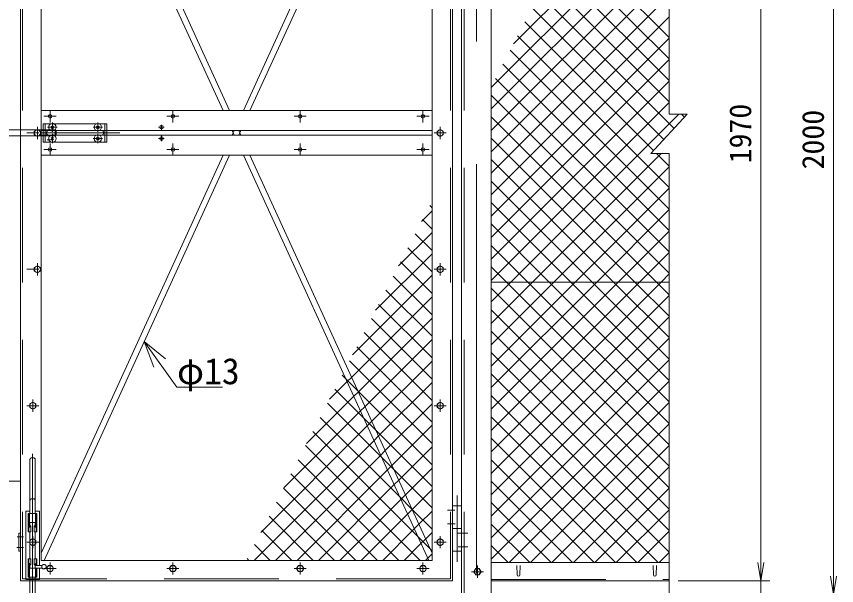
# Model space of a CAD drawing. Units: millimetres, scale not verified. Extents: x -5936 to 5936, y -4198 to 4198.
# Drawn here: x 1579 to 3383, y -1067 to 185 of the extents above; entities that cross this region are included whole.
import ezdxf
from ezdxf.enums import TextEntityAlignment as Align

# ---------------------------------------------------------------- set-up
doc = ezdxf.new("R2010")
doc.units = ezdxf.units.MM
doc.header["$LTSCALE"] = 30
doc.linetypes.add('USER2', pattern=[12.6, 8.4, -4.2])
doc.linetypes.add('USER3', pattern=[50.5, 30, -9, 2.5, -9])
for name, color, linetype, lineweight in [('0-1_27', 3, 'Continuous', 9), ('0-2_D-STR1', 1, 'Continuous', 9), ('0-3_D-STR-TXT', 7, 'Continuous', 9), ('0-6_0', 7, 'Continuous', 9), ('0-8_D-STR-DIM', 7, 'Continuous', 9), ('0-C_1', 7, 'Continuous', 9), ('0-E_D-STR2', 7, 'Continuous', 9)]:
    doc.layers.add(name, color=color, linetype=linetype, lineweight=lineweight)
doc.styles.add('ＭＳ ゴシック', font='')
doc.styles.get('ＭＳ ゴシック').set_extended_font_data('MS Gothic')

# ---------------------------------------------------------------- blocks, each defined once
blk = doc.blocks.new('_OPEN')
at = {"layer": '0-6_0'}
blk.add_line((-30, 5), (0, 0), dxfattribs=at)
blk.add_lwpolyline([(-30, -5), (0, 0), (-30, 0)], dxfattribs=at)
blk = doc.blocks.new('G90')
at = {"layer": '0-C_1'}
for q in [(238124.2, 102563.8), (237367.8, 102019.7), (238886.6, 100706)]:
    blk.add_line((236730.7, 103703.2), q, dxfattribs=at)

msp = doc.modelspace()

# ---------------------------------------------------------------- linework, layer by layer
at = {"layer": '0-1_27', "linetype": 'USER2'}
for p, q in [((1777.99, -51.2), (1637.99, -51.2)), ((1637.99, -91.2), (1637.99, -51.2)), ((1642.49, -51.2), (1642.49, -91.2)), ((1657.99, -69.09), (1657.99, -48.3)), ((1757.99, -69.09), (1757.99, -48.3)), ((1773.49, -51.2), (1773.49, -91.2)), ((1777.99, -91.2), (1777.99, -51.2)), ((1647.99, -64.7), (1527.99, -64.7)), ((1664.41, -64.7), (1642.49, -64.7)), ((1647.6, -58.7), (1668.38, -58.7)), ((1664.41, -77.7), (1664.41, -64.7)), ((1666.41, -66.7), (1664.41, -64.7)), ((1666.41, -66.7), (1666.41, -75.7)), ((1747.6, -58.7), (1768.38, -58.7)), ((1647.99, -77.7), (1527.99, -77.7)), ((1664.41, -77.7), (1642.49, -77.7)), ((1657.99, -73.3), (1657.99, -94.09)), ((1666.41, -75.7), (1664.41, -77.7)), ((1747.6, -83.7), (1768.38, -83.7)), ((1757.99, -73.3), (1757.99, -94.09)), ((1777.99, -91.2), (1637.99, -91.2)), ((1608.49, -880.06), (1608.49, -790.07)), ((1612.99, -785.57), (1615.99, -785.57)), ((1620.49, -880.07), (1620.49, -790.07)), ((1608.49, -908.2), (1608.49, -880.07)), ((1612.99, -875.57), (1615.99, -875.57)), ((1620.49, -908.2), (1620.49, -880.07)), ((1608.49, -903.2), (1599.49, -903.2)), ((1599.49, -1053.2), (1599.49, -903.2)), ((1623.99, -908.2), (1604.99, -908.2)), ((1604.99, -948.2), (1604.99, -908.2)), ((1606.39, -936.95), (1606.39, -908.2)), ((1607.99, -928.2), (1607.99, -908.2)), ((1629.49, -903.2), (1620.49, -903.2)), ((1620.99, -928.2), (1620.99, -908.2)), ((1622.59, -948.2), (1622.59, -908.2)), ((1623.99, -948.2), (1623.99, -908.2)), ((1629.49, -1022.2), (1629.49, -903.2)), ((1622.59, -928.2), (1606.39, -928.2)), ((1606.39, -936.95), (1606.39, -948.2)), ((1607.99, -928.2), (1607.99, -936.75)), ((1608.49, -937.15), (1608.49, -928.2)), ((1608.71, -937.57), (1609.47, -935.96)), ((1610.99, -936.31), (1610.99, -948.2)), ((1617.99, -936.31), (1617.99, -948.2)), ((1620.28, -937.57), (1619.52, -935.96)), ((1620.49, -937.15), (1620.49, -928.2)), ((1620.99, -928.2), (1620.99, -936.75)), ((1610.99, -948.2), (1604.99, -948.2)), ((1608.49, -1008.2), (1608.49, -948.2)), ((1623.99, -948.2), (1617.99, -948.2)), ((1620.49, -1008.2), (1620.49, -948.2)), ((1610.99, -1008.2), (1604.99, -1008.2)), ((1604.99, -1008.2), (1604.99, -1048.2)), ((1606.39, -1019.45), (1606.39, -1008.2)), ((1610.99, -1020.09), (1610.99, -1008.2)), ((1623.99, -1008.2), (1617.99, -1008.2)), ((1617.99, -1020.09), (1617.99, -1008.2)), ((1622.59, -1008.2), (1622.59, -1019.57)), ((1623.99, -1008.2), (1623.99, -1022.2)), ((1606.39, -1019.45), (1606.39, -1048.2)), ((1622.59, -1028.2), (1606.39, -1028.2)), ((1607.99, -1028.2), (1607.99, -1019.65)), ((1607.99, -1028.2), (1607.99, -1048.2)), ((1608.49, -1019.25), (1608.49, -1028.2)), ((1608.71, -1018.83), (1609.47, -1020.43)), ((1620.28, -1018.83), (1619.52, -1020.43)), ((1620.49, -1019.25), (1620.49, -1028.2)), ((1620.49, -1022.2), (1635.49, -1022.2)), ((1620.49, -1028.2), (1635.49, -1028.2)), ((1620.99, -1022.2), (1620.99, -1019.65)), ((1620.99, -1028.2), (1620.99, -1048.2)), ((1622.59, -1019.44), (1622.59, -1022.2)), ((1622.59, -1028.2), (1622.59, -1048.2)), ((1623.99, -1028.2), (1623.99, -1048.2)), ((1634.49, -1022.2), (1634.49, -1028.2)), ((1623.99, -1048.2), (1604.99, -1048.2)), ((1608.49, -1056.2), (1608.49, -1048.2)), ((1620.49, -1056.2), (1620.49, -1048.2))]:
    msp.add_line(p, q, dxfattribs=at)
at = {"layer": '0-1_27', "linetype": 'USER3'}
for p, q in [((1806.34, -71.2), (1634.85, -71.2)), ((1659.73, -86.2), (1646.26, -86.2)), ((1614.49, -1231.83), (1614.49, -777.06)), ((2547.99, -868.37), (2547.99, -1014.81))]:
    msp.add_line(p, q, dxfattribs=at)
at = {"layer": '0-1_27'}
for p, q in [((1660.64, -56.05), (1655.34, -61.35)), ((1655.34, -56.05), (1660.64, -61.35)), ((1755.34, -56.05), (1760.64, -61.35)), ((1760.64, -56.05), (1755.34, -61.35)), ((1632.99, -76.2), (1715.07, -76.2)), ((1655.34, -86.35), (1660.64, -81.05)), ((1660.64, -86.35), (1655.34, -81.05)), ((1760.64, -86.35), (1755.34, -81.05)), ((1755.34, -86.35), (1760.64, -81.05)), ((2557.99, -891.2), (2537.99, -891.2)), ((2557.99, -941.2), (2537.99, -941.2)), ((2557.99, -991.2), (2537.99, -991.2)), ((1629.49, -1053.2), (1629.49, -1028.2)), ((1629.49, -1053.2), (1599.49, -1053.2)), ((1608.49, -1116.2), (1608.49, -1056.2)), ((1620.49, -1116.2), (1620.49, -1056.2))]:
    msp.add_line(p, q, dxfattribs=at)
for centre in [(1757.99, -58.7), (1757.99, -83.7)]:
    msp.add_circle(centre, 8.14, dxfattribs=at)
for centre, radius, start, end in [((1657.99, -58.7), 8.14, 42.48082, 317.51915), ((1657.99, -58.7), 8.14, 317.51915, 42.48082), ((1649.99, -71.2), 5, 90.00001, 269.99932), ((1765.99, -71.2), 5, 270.00071, 90.00002), ((1657.99, -83.7), 8.14, 42.4809, 317.51907), ((1657.99, -83.7), 8.14, 317.51907, 42.4809)]:
    msp.add_arc(centre, radius, start, end, dxfattribs=at)
at = {"layer": '0-1_27', "linetype": 'USER2'}
for centre, radius, start, end in [((1612.99, -790.07), 4.5, 90.00044, 180.00001), ((1615.99, -790.07), 4.5, 0.00001, 90.0005), ((1612.99, -880.07), 4.5, 90.00044, 180.00001), ((1615.99, -880.07), 4.5, 0.00001, 90.0005), ((1607.64, -936.95), 1.25, 180.0014, 310.01868), ((1608.55, -936.58), 0.579, 197.23582, 326.33171), ((1607.8, -937.14), 1, 310.01868, 334.55168), ((1610.19, -936.31), 0.8, 0, 154.55136), ((1618.79, -936.31), 0.8, 25.44864, 180.00001), ((1620.44, -936.58), 0.579, 213.6683, 342.76419), ((1621.18, -937.14), 1, 205.44833, 229.98132), ((1621.34, -936.95), 1.25, 229.98132, 359.99862), ((1607.64, -1019.45), 1.25, 49.98132, 179.9986), ((1608.55, -1019.82), 0.579, 33.66829, 162.76418), ((1607.8, -1019.26), 1, 25.44832, 49.98132), ((1610.19, -1020.09), 0.8, 205.44864, 0), ((1618.79, -1020.09), 0.8, 179.99999, 334.55136), ((1620.44, -1019.82), 0.579, 17.23232, 146.3317), ((1621.18, -1019.26), 1, 130.01868, 154.55167), ((1621.34, -1019.45), 1.25, 0.00138, 130.01868), ((1639.49, -1025.2), 5, 216.86991, 143.1301)]:
    msp.add_arc(centre, radius, start, end, dxfattribs=at)
at = {"layer": '0-2_D-STR1'}
for p, q in [((3014.48, 1425.6), (3014.48, -30.05)), ((1587.99, 1363.51), (1587.99, -1056.2)), ((1632.99, 1363.51), (1632.99, -1011.2)), ((2492.99, 1363.51), (2492.99, -1011.2)), ((2537.99, 1363.51), (2537.99, -1056.2)), ((2557.99, 1363.79), (2557.99, -1386.2)), ((2622.99, 1364.01), (2622.99, -1386.2)), ((2047.73, -22.2), (1640.14, 868.8)), ((2485.85, 868.8), (2078.26, -22.2)), ((2033.43, -22.2), (1632.99, 853.18)), ((2492.99, 853.18), (2092.56, -22.2)), ((2492.99, -22.2), (1632.99, -22.2)), ((3054.48, -30.05), (2974.48, -116.21)), ((3014.48, -30.05), (3054.48, -30.05)), ((2492.99, -66.2), (1632.99, -66.2)), ((2058.13, -66.2), (2053.56, -76.2)), ((2058.13, -76.2), (2053.56, -66.2)), ((2072.43, -66.2), (2067.85, -76.2)), ((2072.43, -76.2), (2067.85, -66.2)), ((2492.99, -76.2), (1632.99, -76.2)), ((2492.99, -120.2), (1632.99, -120.2)), ((2033.43, -120.2), (1632.99, -995.57)), ((2047.73, -120.2), (1640.14, -1011.2)), ((2485.85, -1011.2), (2078.26, -120.2)), ((2492.99, -995.57), (2092.56, -120.2)), ((3014.48, -116.21), (2974.48, -116.21)), ((3014.48, -116.21), (3014.48, -1151.88)), ((2622.99, -399.2), (3014.48, -399.2)), ((2543.23, -901.2), (2527.2, -901.2)), ((2543.72, -931.2), (2527.2, -931.2)), ((1583.99, -951.2), (1587.99, -951.2)), ((1583.99, -951.2), (1583.99, -991.2)), ((2571.48, -951.2), (2549.55, -951.2)), ((1583.99, -991.2), (1587.99, -991.2)), ((2571.98, -981.2), (2550.53, -981.2)), ((2492.99, -1011.2), (1632.99, -1011.2)), ((2622.99, -1016.2), (3014.48, -1016.2)), ((2679.24, -1022.7), (2679.99, -1043.2)), ((2686.74, -1022.7), (2685.99, -1043.2)), ((2979.24, -1022.7), (2979.99, -1043.2)), ((2986.74, -1022.7), (2985.99, -1043.2)), ((2537.99, -1056.2), (1587.99, -1056.2)), ((2622.99, -1056.2), (3014.48, -1056.2))]:
    msp.add_line(p, q, dxfattribs=at)
at = {"layer": '0-2_D-STR1', "linetype": 'USER3'}
for p, q in [((2590.49, 1375.11), (2590.49, -1443.44)), ((1639.56, -34.7), (1666.44, -34.7)), ((1652.99, -48.13), (1652.99, -21.25)), ((1909.56, -34.7), (1936.44, -34.7)), ((1922.99, -48.13), (1922.99, -21.25)), ((2189.56, -34.7), (2216.44, -34.7)), ((2202.99, -48.13), (2202.99, -21.25)), ((2486.43, -34.7), (2459.54, -34.7)), ((2472.99, -48.13), (2472.99, -21.25)), ((1897.99, -53.24), (1897.99, -65.17)), ((1601.56, -71.2), (1628.44, -71.2)), ((1601.56, -71.2), (1628.44, -71.2)), ((1624.99, -84.63), (1624.99, -57.75)), ((1624.99, -84.63), (1624.99, -57.75)), ((1904.06, -58.7), (1891.12, -58.7)), ((2524.43, -71.2), (2497.54, -71.2)), ((2510.99, -84.63), (2510.99, -57.75)), ((1904.06, -83.7), (1891.12, -83.7)), ((1897.99, -89.16), (1897.99, -77.23)), ((1639.56, -107.7), (1666.44, -107.7)), ((1652.99, -94.27), (1652.99, -121.15)), ((1909.56, -107.7), (1936.44, -107.7)), ((1922.99, -94.27), (1922.99, -121.15)), ((2189.56, -107.7), (2216.44, -107.7)), ((2202.99, -94.27), (2202.99, -121.15)), ((2486.43, -107.7), (2459.54, -107.7)), ((2472.99, -94.27), (2472.99, -121.15)), ((1624.99, -384.63), (1624.99, -357.75)), ((2510.99, -384.63), (2510.99, -357.75)), ((1601.56, -371.2), (1628.44, -371.2)), ((2524.43, -371.2), (2497.54, -371.2)), ((1614.99, -684.63), (1614.99, -657.75)), ((2510.99, -684.63), (2510.99, -657.75)), ((1601.56, -671.2), (1628.44, -671.2)), ((2524.43, -671.2), (2497.54, -671.2)), ((1580.28, -959.2), (1594.58, -959.2)), ((1601.56, -971.2), (1628.44, -971.2)), ((1614.99, -984.63), (1614.99, -957.75)), ((2524.43, -971.2), (2497.54, -971.2)), ((2510.99, -984.63), (2510.99, -957.75)), ((1579.79, -983.2), (1594.58, -983.2)), ((1652.99, -1015.77), (1652.99, -1042.65)), ((1922.99, -1015.77), (1922.99, -1042.65)), ((2202.99, -1015.77), (2202.99, -1042.65)), ((2472.99, -1015.77), (2472.99, -1042.65)), ((2592.99, -1022.77), (2592.99, -1049.65)), ((1666.43, -1029.2), (1639.54, -1029.2)), ((1936.43, -1029.2), (1909.54, -1029.2)), ((2216.43, -1029.2), (2189.54, -1029.2)), ((2459.56, -1029.2), (2486.44, -1029.2)), ((2579.56, -1036.2), (2606.44, -1036.2))]:
    msp.add_line(p, q, dxfattribs=at)
at = {"layer": '0-2_D-STR1', "linetype": 'USER2'}
for p, q in [((1591.99, 1363.79), (1591.99, -1052.2)), ((2533.99, 1363.79), (2533.99, -1052.2)), ((2563.99, 1363.79), (2563.99, -1386.2)), ((2533.99, -1052.2), (1591.99, -1052.2)), ((2622.99, -1053.2), (3014.48, -1053.2))]:
    msp.add_line(p, q, dxfattribs=at)
at = {"layer": '0-2_D-STR1'}
for points in [[(1624.99, -63.36), (1631.78, -67.28), (1631.78, -75.12), (1624.99, -79.04), (1618.2, -75.12), (1618.2, -67.28)], [(1624.99, -63.36), (1631.78, -67.28), (1631.78, -75.12), (1624.99, -79.04), (1618.2, -75.12), (1618.2, -67.28)], [(2510.99, -63.36), (2504.2, -67.28), (2504.2, -75.12), (2510.99, -79.04), (2517.78, -75.12), (2517.78, -67.28)], [(1624.99, -363.36), (1631.78, -367.28), (1631.78, -375.12), (1624.99, -379.04), (1618.2, -375.12), (1618.2, -367.28)], [(2510.99, -363.36), (2504.2, -367.28), (2504.2, -375.12), (2510.99, -379.04), (2517.78, -375.12), (2517.78, -367.28)], [(1614.99, -663.36), (1621.78, -667.28), (1621.78, -675.12), (1614.99, -679.04), (1608.2, -675.12), (1608.2, -667.28)], [(2510.99, -663.36), (2504.2, -667.28), (2504.2, -675.12), (2510.99, -679.04), (2517.78, -675.12), (2517.78, -667.28)], [(1614.99, -963.36), (1621.78, -967.28), (1621.78, -975.12), (1614.99, -979.04), (1608.2, -975.12), (1608.2, -967.28)], [(2510.99, -963.36), (2504.2, -967.28), (2504.2, -975.12), (2510.99, -979.04), (2517.78, -975.12), (2517.78, -967.28)], [(1645.15, -1029.2), (1649.07, -1035.99), (1656.91, -1035.99), (1660.83, -1029.2), (1656.91, -1022.41), (1649.07, -1022.41)], [(1915.15, -1029.2), (1919.07, -1035.99), (1926.91, -1035.99), (1930.83, -1029.2), (1926.91, -1022.41), (1919.07, -1022.41)], [(2195.15, -1029.2), (2199.07, -1035.99), (2206.91, -1035.99), (2210.83, -1029.2), (2206.91, -1022.41), (2199.07, -1022.41)], [(2480.83, -1029.2), (2476.91, -1035.99), (2469.07, -1035.99), (2465.15, -1029.2), (2469.07, -1022.41), (2476.91, -1022.41)], [(2600.83, -1036.2), (2596.91, -1042.99), (2589.07, -1042.99), (2585.15, -1036.2), (2589.07, -1029.41), (2596.91, -1029.41)]]:
    msp.add_lwpolyline(points, close=True, dxfattribs=at)
for centre, radius in [((1652.99, -34.7), 4), ((1922.99, -34.7), 4), ((2202.99, -34.7), 4), ((2472.99, -34.7), 4), ((1624.99, -71.2), 6.8), ((1624.99, -71.2), 6.8), ((1897.99, -58.7), 4), ((2510.99, -71.2), 6.8), ((1897.99, -83.7), 4), ((1652.99, -107.7), 4), ((1922.99, -107.7), 4), ((2202.99, -107.7), 4), ((2472.99, -107.7), 4), ((1624.99, -371.2), 6.8), ((2510.99, -371.2), 6.8), ((1614.99, -671.2), 6.8), ((2510.99, -671.2), 6.8), ((1614.99, -971.2), 6.8), ((2510.99, -971.2), 6.8), ((1652.99, -1029.2), 6.8), ((1922.99, -1029.2), 6.8), ((2202.99, -1029.2), 6.8), ((2472.99, -1029.2), 6.8), ((2592.99, -1036.2), 6.8)]:
    msp.add_circle(centre, radius, dxfattribs=at)
for centre in [(2682.99, -1043.2), (2982.99, -1043.2)]:
    msp.add_arc(centre, 3, 180, 0, dxfattribs=at)
at = {"layer": '0-3_D-STR-TXT'}
for p, q in [((1932.06, -630.06), (2032.23, -630.06)), ((1587.67, -837.42), (853.78, -837.42))]:
    msp.add_line(p, q, dxfattribs=at)
at = {"layer": '0-8_D-STR-DIM'}
for p, q in [((3216.17, 873.8), (3216.17, -1016.2)), ((3376.17, -1046.2), (3376.17, 873.8)), ((3216.17, -1016.2), (3216.17, -976.2)), ((3034.48, -1056.2), (3236.17, -1056.2)), ((3034.48, -1056.2), (3236.17, -1056.2)), ((3216.17, -1056.2), (3216.17, -1086.2))]:
    msp.add_line(p, q, dxfattribs=at)
at = {"layer": '0-E_D-STR2'}
for p, q in [((2622.99, -112.87), (2992.66, 256.8)), ((3014.48, -2.89), (2754.79, 256.8)), ((3025.6, -61.15), (2729.26, 235.19)), ((2622.99, -160.01), (3014.48, 231.47)), ((3002.9, -85.6), (2713.19, 204.12)), ((2622.99, -207.15), (3014.48, 184.33)), ((2980.21, -110.04), (2697.11, 173.06)), ((2622.99, -254.29), (3014.48, 137.19)), ((3014.48, -191.45), (2681.04, 141.99)), ((3014.48, -238.59), (2664.96, 110.92)), ((2622.99, -301.43), (3014.48, 90.05)), ((3014.48, -285.73), (2648.89, 79.86)), ((2622.99, -348.57), (3014.48, 42.91)), ((3014.48, -332.87), (2632.81, 48.79)), ((3014.48, -380.01), (2622.99, 11.47)), ((2622.99, -395.71), (3014.48, -4.23)), ((2666.65, -399.2), (3035.79, -30.05)), ((3048.3, -36.71), (3041.64, -30.05)), ((2713.79, -399.2), (2996.77, -116.21)), ((3014.48, -144.31), (2986.38, -116.21)), ((2760.93, -399.2), (3014.48, -145.65)), ((2808.07, -399.2), (3014.48, -192.79)), ((2492.99, -235.65), (2488.15, -230.8)), ((2470.01, -265.85), (2492.99, -242.87)), ((2855.21, -399.2), (3014.48, -239.93)), ((2492.99, -282.79), (2472.07, -261.87)), ((2902.35, -399.2), (3014.48, -287.07)), ((2419.47, -363.53), (2492.99, -290.01)), ((2492.99, -329.93), (2456, -292.94)), ((2492.99, -377.07), (2439.92, -324)), ((2368.93, -461.22), (2492.99, -337.15)), ((2949.49, -399.2), (3014.48, -334.21)), ((2492.99, -424.21), (2423.85, -355.07)), ((2656.54, -399.2), (2622.99, -365.65)), ((2318.38, -558.9), (2492.99, -384.29)), ((2492.99, -471.35), (2407.77, -386.14)), ((2996.63, -399.2), (3014.48, -381.35)), ((2622.99, -442.85), (2666.65, -399.2)), ((2622.99, -489.99), (2713.79, -399.2)), ((2622.99, -537.13), (2760.93, -399.2)), ((2622.99, -584.27), (2808.07, -399.2)), ((2622.99, -631.41), (2855.21, -399.2)), ((2622.99, -678.55), (2902.35, -399.2)), ((2622.99, -725.69), (2949.49, -399.2)), ((2622.99, -772.83), (2996.63, -399.2)), ((3014.48, -804.28), (2622.99, -412.79)), ((3014.48, -757.13), (2656.54, -399.2)), ((2492.99, -518.49), (2391.7, -417.2)), ((2622.99, -819.97), (3014.48, -428.49)), ((2492.99, -565.64), (2375.63, -448.27)), ((3014.48, -851.42), (2622.99, -459.93)), ((2492.99, -612.78), (2359.55, -479.33)), ((2622.99, -867.12), (3014.48, -475.63)), ((2492.99, -659.92), (2343.48, -510.4)), ((3014.48, -898.56), (2622.99, -507.07)), ((2622.99, -914.26), (3014.48, -522.77)), ((2492.99, -707.06), (2327.4, -541.47)), ((3014.48, -945.7), (2622.99, -554.21)), ((2492.99, -754.2), (2311.33, -572.53)), ((2361.45, -704.4), (2492.99, -572.85)), ((2622.99, -961.4), (3014.48, -569.91)), ((2299.84, -608.18), (2295.25, -603.6)), ((2332.27, -640.61), (2299.84, -608.18)), ((3014.48, -992.84), (2622.99, -601.35)), ((2267.84, -656.59), (2304.99, -619.44)), ((2376.24, -736.74), (2492.99, -619.99)), ((2622.99, -1008.54), (3014.48, -617.05)), ((2339.58, -695.07), (2279.18, -634.66)), ((2492.99, -801.34), (2332.27, -640.61)), ((2990.7, -1016.2), (2622.99, -648.49)), ((2217.29, -754.27), (2319.78, -651.78)), ((2391.04, -769.09), (2492.99, -667.13)), ((2662.47, -1016.2), (3014.48, -664.19)), ((2166.75, -851.95), (2334.58, -684.13)), ((2372.01, -727.5), (2339.58, -695.07)), ((2943.56, -1016.2), (2622.99, -695.64)), ((2116.21, -949.64), (2349.37, -716.47)), ((2349.37, -716.47), (2361.45, -704.4)), ((2405.83, -801.43), (2492.99, -714.27)), ((2709.61, -1016.2), (3014.48, -711.33)), ((2458.82, -955.73), (2230.96, -727.86)), ((2364.17, -748.82), (2376.24, -736.74)), ((2492.99, -848.48), (2372.01, -727.5)), ((2101.79, -1011.2), (2364.17, -748.82)), ((2896.42, -1016.2), (2622.99, -742.78)), ((2467.15, -1011.2), (2214.88, -758.93)), ((2378.97, -781.16), (2391.04, -769.09)), ((2420.63, -833.78), (2492.99, -761.41)), ((2756.75, -1016.2), (3014.48, -758.48)), ((2148.93, -1011.2), (2378.97, -781.16)), ((2420.01, -1011.2), (2198.81, -790)), ((2849.28, -1016.2), (2622.99, -789.92)), ((2393.76, -813.5), (2405.83, -801.43)), ((2435.42, -866.12), (2492.99, -808.55)), ((2803.89, -1016.2), (3014.48, -805.62)), ((2372.87, -1011.2), (2182.73, -821.06)), ((2196.07, -1011.2), (2393.76, -813.5)), ((2492.99, -895.62), (2411.76, -814.38)), ((2243.21, -1011.2), (2408.56, -845.85)), ((2408.56, -845.85), (2420.63, -833.78)), ((2802.14, -1016.2), (2622.99, -837.06)), ((2325.73, -1011.2), (2166.66, -852.13)), ((2450.22, -898.47), (2492.99, -855.69)), ((2851.03, -1016.2), (3014.48, -852.76)), ((2278.59, -1011.2), (2150.59, -883.19)), ((2290.35, -1011.2), (2423.35, -878.19)), ((2423.35, -878.19), (2435.42, -866.12)), ((2438.15, -910.54), (2450.22, -898.47)), ((2492.99, -942.76), (2451.5, -901.27)), ((2754.99, -1016.2), (2622.99, -884.2)), ((2898.17, -1016.2), (3014.48, -899.9)), ((2231.45, -1011.2), (2134.51, -914.26)), ((2337.49, -1011.2), (2438.15, -910.54)), ((2465.02, -930.81), (2492.99, -902.83)), ((2452.94, -942.88), (2465.02, -930.81)), ((2707.85, -1016.2), (2622.99, -931.34)), ((2184.31, -1011.2), (2118.44, -945.33)), ((2384.63, -1011.2), (2452.94, -942.88)), ((2491.25, -988.16), (2458.82, -955.73)), ((2945.31, -1016.2), (3014.48, -947.04)), ((2137.17, -1011.2), (2102.36, -976.39)), ((2431.77, -1011.2), (2467.74, -975.23)), ((2492.99, -989.9), (2491.25, -988.16)), ((2660.71, -1016.2), (2622.99, -978.48)), ((2090.03, -1011.2), (2086.29, -1007.46)), ((2478.91, -1011.2), (2482.54, -1007.57)), ((2482.54, -1007.57), (2492.99, -997.12)), ((2992.45, -1016.2), (3014.48, -994.18))]:
    msp.add_line(p, q, dxfattribs=at)
for points in [[(2672.19, 124.89), (2804.1, 256.8), (3014.48, 467.18)], [(2622.99, 28.55), (2851.24, 256.8), (3014.48, 420.04)], [(2622.99, -18.59), (2898.38, 256.8), (3014.48, 372.9)], [(3014.48, 138.53), (2896.21, 256.8), (2793.56, 359.45)], [(2622.99, -65.73), (2945.52, 256.8), (3014.48, 325.76)], [(3014.48, 91.39), (2849.07, 256.8), (2777.48, 328.39)], [(3014.48, 44.25), (2801.93, 256.8), (2761.41, 297.32)], [(3014.48, -427.15), (2986.52, -399.2), (2622.99, -35.67)], [(3014.48, -474.29), (2939.38, -399.2), (2622.99, -82.81)], [(3014.48, -521.43), (2892.24, -399.2), (2622.99, -129.95)], [(3014.48, -568.57), (2845.1, -399.2), (2622.99, -177.09)], [(3014.48, -615.71), (2797.96, -399.2), (2622.99, -224.23)], [(3014.48, -662.85), (2750.82, -399.2), (2622.99, -271.37)], [(3014.48, -709.99), (2703.68, -399.2), (2622.99, -318.51)], [(2304.99, -619.44), (2317.06, -607.37), (2492.99, -431.43)], [(2319.78, -651.78), (2331.85, -639.71), (2492.99, -478.57)], [(2334.58, -684.13), (2346.65, -672.05), (2492.99, -525.71)], [(2411.76, -814.38), (2379.33, -781.95), (2263.11, -665.73)], [(2451.5, -901.27), (2419.07, -868.84), (2247.03, -696.8)], [(2467.74, -975.23), (2479.81, -963.16), (2492.99, -949.97)]]:
    msp.add_lwpolyline(points, dxfattribs=at)

# ---------------------------------------------------------------- block references
at = {"layer": '0-3_D-STR-TXT', "xscale": 0.03333333, "yscale": 0.03333333}
msp.add_blockref('G90', (-6030.83, -3986.93), dxfattribs=at)
at = {"layer": '0-8_D-STR-DIM', "xscale": 1.333333, "yscale": 1.333333, "rotation": 270}
for p in [(3216.17, -1056.2), (3216.17, -1056.2), (3376.17, -1086.2)]:
    msp.add_blockref('_OPEN', p, dxfattribs=at)

# ---------------------------------------------------------------- texts
at = {"layer": '0-3_D-STR-TXT', "style": 'ＭＳ ゴシック'}
msp.add_text('φ13', height=57.62, dxfattribs=at).set_placement((1932.06, -641.16), align=Align.BOTTOM_LEFT)
at = {"layer": '0-8_D-STR-DIM', "style": 'ＭＳ ゴシック'}
for s, p in [('1970', (3209.42, -138.1)), ('2000', (3369.42, -151.45))]:
    msp.add_text(s, height=48.17, rotation=90, dxfattribs=at).set_placement(p, align=Align.BOTTOM_LEFT)

doc.saveas('drawing.dxf')
